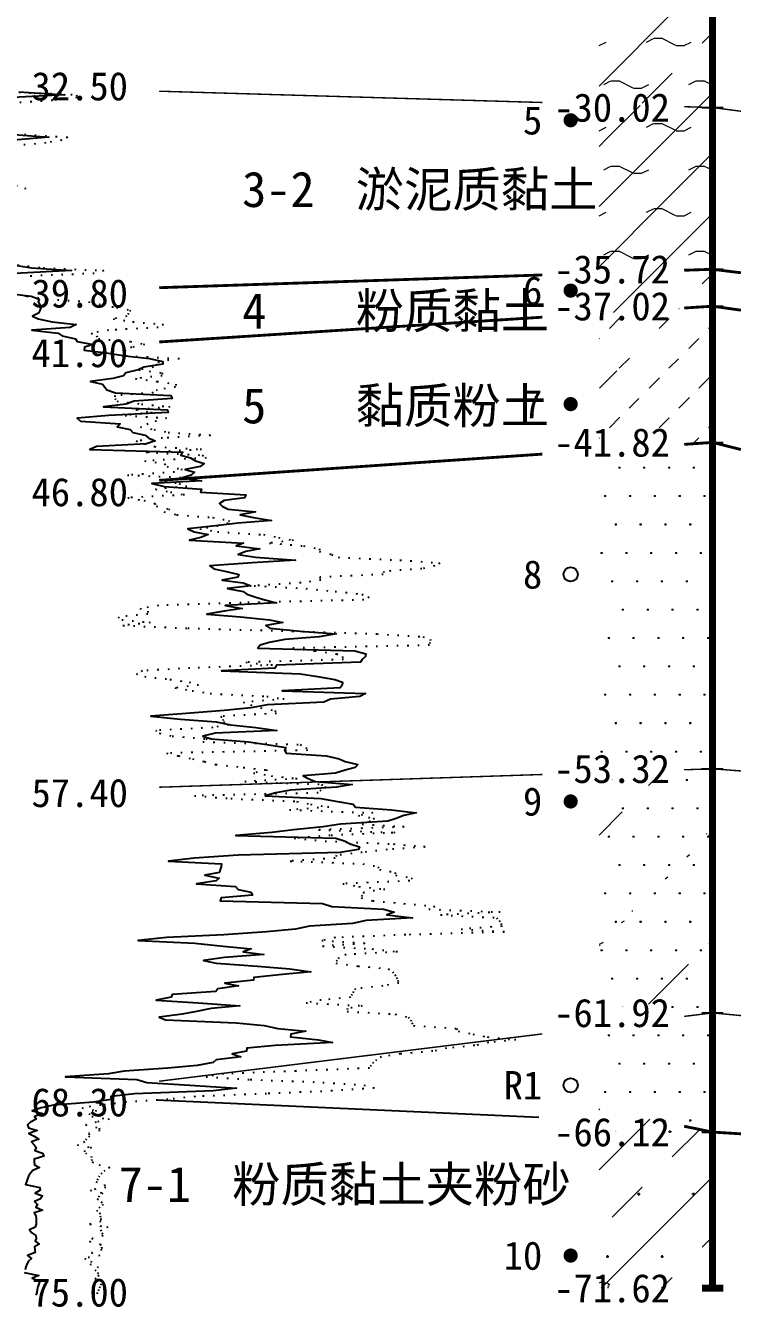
# Model space of a CAD drawing. Extents: x -37 to 3540, y -1485 to 297.
# Drawn here: x 1109.2 to 1159.7, y -1418.3 to -1327.8 of the extents above; entities that cross this region are included whole.
import ezdxf
from ezdxf.enums import TextEntityAlignment as Align

# ---------------------------------------------------------------- set-up
doc = ezdxf.new("R2010")
doc.units = 0
doc.linetypes.add('DOT', pattern=[6.35, 0, -6.35])
doc.layers.get('0').update_dxf_attribs({"linetype": 'CONTINUOUS'})
for name, color, linetype in [('CURVE', 200, 'CONTINUOUS'), ('HOLE', 41, 'CONTINUOUS'), ('SAMPLE', 1, 'CONTINUOUS'), ('STRATUM', 241, 'CONTINUOUS')]:
    doc.layers.add(name, color=color, linetype=linetype)
doc.layers.add('HATCH', color=7, linetype='CONTINUOUS', lineweight=13)
doc.styles.add('ST', font='')
doc.styles.get('ST').set_extended_font_data('SimSun')
pattern_1 = [(45, (818.5277, -1485), (-4.24264, 4.24264), [10, 0]), (45, (819.5887, -1488.182), (-2.12132, 6.36396), [3, -3])]
pattern_2 = [(82.875, (817.693, -1486.206), (0.0003693, 10.0001764), [0.0893, -80.5337]), (143.13, (817.794, -1486.2818), (-29.999964, 20.000054), [0.12627, -49.87373]), (172.875, (817.9713, -1486.304), (-70.0002457, 9.9996603), [0.17857, -80.44443]), (206.565, (818.1497, -1486.2147), (-9.999705, -9.999687), [0.19954, -22.16046]), (243.435, (818.239, -1486.0363), (9e-06, -9.999696), [0.19954, -22.16146]), (255.964, (818.3282, -1485.679), (-0.0002, -9.999501), [0.36813, -40.86287]), (255.964, (818.6383, -1484.439), (-0.0002, -9.999501), [1.27838, -39.95262]), (255.964, (818.7068, -1484.165), (-0.0002, -9.999501), [0.28235, -40.94865]), (216.87, (818.897, -1483.9108), (-9.999982, -10.000018), [0.12627, -49.87373]), (243.435, (818.796, -1483.9865), (9e-06, -9.999696), [0.19954, -22.16146]), (206.565, (819.0755, -1483.8215), (-9.999705, -9.999687), [0.19954, -22.16046]), (172.875, (819.2527, -1483.8437), (-70.0002457, 9.9996603), [0.17857, -80.44443]), (143.13, (819.3537, -1483.9194), (-29.999964, 20.000054), [0.12627, -49.87373]), (82.875, (819.3426, -1484.008), (0.0003693, 10.0001764), [0.0893, -80.5337]), (0, (818.198, -1484.66), (0, 10), [0.89286, -9.10714]), (0, (818.5527, -1485), (1, 2), [0, -1.75]), (0, (818.5277, -1484.975), (1, 2), [0, -1.75]), (0, (818.5277, -1485), (1, 2), [0, -1.75]), (0, (818.5027, -1485), (1, 2), [0, -1.75]), (0, (818.5277, -1485.025), (1, 2), [0, -1.75])]

# ---------------------------------------------------------------- blocks, each defined once
blk = doc.blocks.new('SampleSoilUndisturbed')
at = {"const_width": 0.5}
blk.add_lwpolyline([(-0.25, 0, 1), (0.25, 0, 1)], format="xyb", close=True, dxfattribs=at)
blk = doc.blocks.new('SampleSoilDisturbed')
blk.add_circle((0, 0), 0.5)

msp = doc.modelspace()

# ---------------------------------------------------------------- hatches: boundary and pattern name
at = {"layer": 'HATCH'}
h = msp.add_hatch(dxfattribs=at)
h.set_pattern_fill('YNFNT', color=251, style=0)
h.set_pattern_definition([(45, (818.5277, -1485), (-4.24264, 4.24264), [10, 0]), (45, (819.5887, -1488.182), (-2.12132, 6.36396), [3, -3]), (26.565, (819.6018, -1485.2536), (5.999823, 5.999812), [0.567, -12.849]), (0, (819.035, -1485.2536), (0, 6), [0.567, -5.433]), (26.565, (816.9464, -1485), (5.999823, 5.999812), [0.567, -12.849]), (0, (817.4535, -1484.7464), (0, 6), [0.567, -5.433]), (153.435, (819.0348, -1485.2536), (-5.999818, -5e-06), [1.134, -12.2826]), (26.565, (822.6018, -1482.2536), (5.999823, 5.999812), [0.567, -12.849]), (0, (822.035, -1482.2536), (0, 6), [0.567, -5.433]), (26.565, (819.9464, -1482), (5.999823, 5.999812), [0.567, -12.849]), (0, (820.4535, -1481.7464), (0, 6), [0.567, -5.433]), (153.435, (822.0348, -1482.2536), (-5.999818, -5e-06), [1.134, -12.2826])])
h.paths.add_polyline_path([(1157.605, -1306.218), (1149.605, -1306.359), (1149.605, -1333.382), (1157.605, -1333.618)])
h.paths.add_polyline_path([(1131.628, -1322.158), (1158.304, -1322.158), (1158.304, -1317.213), (1131.628, -1317.213)], flags=9)
h.paths.add_polyline_path([(1145.535, -1335.107), (1155.094, -1335.107), (1155.094, -1332.174), (1145.535, -1332.174)], flags=9)
h.paths.add_polyline_path([(1145.535, -1307.707), (1155.094, -1307.707), (1155.094, -1304.774), (1145.535, -1304.774)], flags=9)
h = msp.add_hatch(dxfattribs=at)
h.set_pattern_fill('YNNT', color=251, style=0)
h.set_pattern_definition([(45, (818.5277, -1485), (-2.12132, 2.12132), [10, 0]), (26.565, (819.6018, -1485.2536), (5.999823, 5.999812), [0.567, -12.849]), (0, (819.035, -1485.2536), (0, 6), [0.567, -5.433]), (26.565, (816.9464, -1485), (5.999823, 5.999812), [0.567, -12.849]), (0, (817.4535, -1484.7464), (0, 6), [0.567, -5.433]), (153.435, (819.0348, -1485.2536), (-5.999818, -5e-06), [1.134, -12.2826]), (26.565, (822.6018, -1482.2536), (5.999823, 5.999812), [0.567, -12.849]), (0, (822.035, -1482.2536), (0, 6), [0.567, -5.433]), (26.565, (819.9464, -1482), (5.999823, 5.999812), [0.567, -12.849]), (0, (820.4535, -1481.7464), (0, 6), [0.567, -5.433]), (153.435, (822.0348, -1482.2536), (-5.999818, -5e-06), [1.134, -12.2826])])
h.paths.add_polyline_path([(1157.605, -1333.618), (1149.605, -1333.382), (1149.605, -1345.284), (1157.605, -1345.018)])
h.paths.add_polyline_path([(1131.639, -1341.793), (1151.143, -1341.793), (1151.143, -1336.912), (1131.639, -1336.912)], flags=9)
h.paths.add_polyline_path([(1145.535, -1346.507), (1155.094, -1346.507), (1155.094, -1343.574), (1145.535, -1343.574)], flags=9)
h.paths.add_polyline_path([(1145.535, -1335.107), (1155.094, -1335.107), (1155.094, -1332.174), (1145.535, -1332.174)], flags=9)
h = msp.add_hatch(dxfattribs=at)
h.set_pattern_fill('FZNT', color=32, style=0)
h.set_pattern_definition(pattern_1)
h.paths.add_polyline_path([(1157.605, -1345.018), (1149.605, -1345.284), (1149.605, -1348.135), (1157.605, -1347.618)])
h.paths.add_polyline_path([(1145.535, -1349.107), (1155.094, -1349.107), (1155.094, -1346.174), (1145.535, -1346.174)], flags=9)
h.paths.add_polyline_path([(1145.535, -1346.507), (1155.094, -1346.507), (1155.094, -1343.574), (1145.535, -1343.574)], flags=9)
h = msp.add_hatch(dxfattribs=at)
h.set_pattern_fill('NZFT', color=52, style=0)
h.set_pattern_definition([(45, (818.5277, -1485), (-6e-07, 6.99998), [0.9473, -8.9522]), (45, (819.9277, -1483.6), (-6e-07, 6.99998), [0.9869, -8.9126]), (45, (821.3277, -1482.2), (-6e-07, 6.99998), [1.06018, -8.83931]), (45, (822.7277, -1480.8), (-6e-07, 6.99998), [0.94918, -8.95032]), (45, (824.1277, -1479.4), (-6e-07, 6.99998), [1.0365, -8.863]), (45, (822.0277, -1485), (-6e-07, 6.99998), [1.01335, -8.88615]), (45, (823.4277, -1483.6), (-6e-07, 6.99998), [1.07896, -12.12037]), (45, (824.8277, -1482.2), (-6e-07, 6.99998), [0.99882, -8.90067]), (45, (819.2277, -1480.8), (-4e-07, 6.99998), [1.05533, -8.84416]), (45, (820.6277, -1479.4), (-4e-07, 6.99998), [1.0365, -8.863])])
h.paths.add_polyline_path([(1157.605, -1347.618), (1149.605, -1348.135), (1149.605, -1357.766), (1157.605, -1357.218)])
h.paths.add_polyline_path([(1145.535, -1358.707), (1155.094, -1358.707), (1155.094, -1355.774), (1145.535, -1355.774)], flags=9)
h.paths.add_polyline_path([(1145.535, -1349.107), (1155.094, -1349.107), (1155.094, -1346.174), (1145.535, -1346.174)], flags=9)
h = msp.add_hatch(dxfattribs=at)
h.set_pattern_fill('FS', color=142, style=0)
h.set_pattern_definition(pattern_2)
h.paths.add_polyline_path([(1157.605, -1357.218), (1149.605, -1357.766), (1149.605, -1380.484), (1157.605, -1380.218)])
h.paths.add_polyline_path([(1145.535, -1381.707), (1155.094, -1381.707), (1155.094, -1378.774), (1145.535, -1378.774)], flags=9)
h.paths.add_polyline_path([(1145.535, -1358.707), (1155.094, -1358.707), (1155.094, -1355.774), (1145.535, -1355.774)], flags=9)
h = msp.add_hatch(dxfattribs=at)
h.set_pattern_fill('FS', color=142, style=0)
h.set_pattern_definition(pattern_2)
h.paths.add_polyline_path([(1157.605, -1380.218), (1149.605, -1380.484), (1149.605, -1398.406), (1157.605, -1397.418)])
h.paths.add_polyline_path([(1131.628, -1393.853), (1151.153, -1393.853), (1151.153, -1388.908), (1131.628, -1388.908)], flags=9)
h.paths.add_polyline_path([(1145.535, -1398.907), (1155.094, -1398.907), (1155.094, -1395.974), (1145.535, -1395.974)], flags=9)
h.paths.add_polyline_path([(1145.535, -1381.707), (1155.094, -1381.707), (1155.094, -1378.774), (1145.535, -1378.774)], flags=9)
h = msp.add_hatch(dxfattribs=at)
h.set_pattern_fill('SZFT', color=142, scale=2.2, style=0)
h.set_pattern_definition([(45, (818.528, -1485), (-2e-06, 15.39996), [4.3383, -17.4406]), (45, (824.716, -1478.777), (-2e-06, 15.39996), [4.3861, -17.3928]), (45, (829.676, -1473.819), (-2e-06, 15.39996), [3.98994, -17.78894]), (26.565, (818.528, -1477.3), (15.4, 15.4), [0.2123, -34.22315]), (36.8699, (820.0677, -1475.76), (15.4, 15.4), [0.43504, -76.56496]), (315, (826.228, -1469.653), (15.39996, 3e-06), [0.0727, -21.7062]), (26.565, (826.228, -1485), (15.4, 15.4), [0.31845, -34.117]), (26.565, (827.768, -1483.46), (15.4, 15.4), [0.2316, -34.20383]), (90, (828.538, -1482.69), (-15.4, -1e-06), [0.0633, -15.3367]), (26.565, (829.308, -1481.92), (15.4, 15.4), [0.2002, -68.6707]), (36.8699, (830.8477, -1480.38), (15.4, 15.4), [0.2435, -76.7565]), (45, (832.388, -1478.84), (-5e-07, 15.39996), [0.24005, -21.53884]), (315, (833.739, -1477.195), (15.39996, 3e-06), [0.0727, -21.7062]), (36.8699, (821.6077, -1474.22), (15.4, 15.4), [0.22493, -76.77507]), (53.1301, (823.1477, -1472.68), (30.8, 46.2), [0.29564, -76.70436]), (53.1301, (824.6877, -1471.14), (30.8, 46.2), [0.27774, -76.72226])])
h.paths.add_polyline_path([(1157.605, -1380.218), (1149.605, -1380.484), (1149.605, -1398.406), (1157.605, -1397.418)])
h.paths.add_polyline_path([(1131.628, -1393.853), (1151.153, -1393.853), (1151.153, -1388.908), (1131.628, -1388.908)], flags=9)
h.paths.add_polyline_path([(1145.535, -1398.907), (1155.094, -1398.907), (1155.094, -1395.974), (1145.535, -1395.974)], flags=9)
h.paths.add_polyline_path([(1145.535, -1381.707), (1155.094, -1381.707), (1155.094, -1378.774), (1145.535, -1378.774)], flags=9)
h = msp.add_hatch(dxfattribs=at)
h.set_pattern_fill('FS', color=142, style=0)
h.set_pattern_definition(pattern_2)
h.paths.add_polyline_path([(1157.605, -1397.418), (1149.605, -1398.406), (1149.605, -1404.17), (1157.605, -1405.818)])
h.paths.add_polyline_path([(1145.535, -1407.307), (1155.094, -1407.307), (1155.094, -1404.374), (1145.535, -1404.374)], flags=9)
h.paths.add_polyline_path([(1145.535, -1398.907), (1155.094, -1398.907), (1155.094, -1395.974), (1145.535, -1395.974)], flags=9)
h = msp.add_hatch(dxfattribs=at)
h.set_pattern_fill('FZNT', color=32, style=0)
h.set_pattern_definition(pattern_1)
h.paths.add_polyline_path([(1157.605, -1405.818), (1149.605, -1404.17), (1149.605, -1416.818), (1157.605, -1416.818)])
h.paths.add_polyline_path([(1131.628, -1411.749), (1158.304, -1411.749), (1158.304, -1406.805), (1131.628, -1406.805)], flags=9)
h.paths.add_polyline_path([(1145.535, -1418.307), (1155.094, -1418.307), (1155.094, -1415.374), (1145.535, -1415.374)], flags=9)
h.paths.add_polyline_path([(1145.535, -1407.307), (1155.094, -1407.307), (1155.094, -1404.374), (1145.535, -1404.374)], flags=9)
h = msp.add_hatch(dxfattribs=at)
h.set_pattern_fill('FS', color=32, scale=2.2, style=0)
h.set_pattern_definition([(82.875, (816.6915, -1487.6533), (0.000812, 22.000388), [0.1964, -177.1742]), (143.13, (816.9138, -1487.82), (-65.99992, 44.00012), [0.2778, -109.7222]), (172.875, (817.3036, -1487.8687), (-154.00054, 21.999253), [0.39285, -176.97775]), (206.565, (817.696, -1487.672), (-21.99935, -21.9993), [0.439, -48.753]), (243.435, (817.893, -1487.28), (2e-05, -21.99933), [0.439, -48.7552]), (255.964, (818.089, -1486.494), (-0.00044, -21.9989), [0.8099, -89.8983]), (255.964, (818.771, -1483.7656), (-0.00044, -21.9989), [2.8124, -87.8958]), (255.964, (818.9217, -1483.163), (-0.00044, -21.9989), [0.6212, -90.087]), (216.87, (819.3402, -1482.6037), (-21.99996, -22.00004), [0.2778, -109.7222]), (243.435, (819.118, -1482.77), (2e-05, -21.99933), [0.439, -48.7552]), (206.565, (819.733, -1482.407), (-21.99935, -21.9993), [0.439, -48.753]), (172.875, (820.1227, -1482.456), (-154.00054, 21.999253), [0.3929, -176.9777]), (143.13, (820.345, -1482.6228), (-65.99992, 44.00012), [0.2778, -109.7222]), (82.875, (820.3206, -1482.8177), (0.000812, 22.000388), [0.1964, -177.1742]), (0, (817.802, -1484.252), (0, 22), [1.9643, -20.0357]), (0, (818.5827, -1485), (2.2, 4.4), [0, -3.85]), (0, (818.5277, -1484.945), (2.2, 4.4), [0, -3.85]), (0, (818.5277, -1485), (2.2, 4.4), [0, -3.85]), (0, (818.4727, -1485), (2.2, 4.4), [0, -3.85]), (0, (818.5277, -1485.055), (2.2, 4.4), [0, -3.85])])
h.paths.add_polyline_path([(1157.605, -1405.818), (1149.605, -1404.17), (1149.605, -1416.818), (1157.605, -1416.818)])
h.paths.add_polyline_path([(1131.628, -1411.749), (1158.304, -1411.749), (1158.304, -1406.805), (1131.628, -1406.805)], flags=9)
h.paths.add_polyline_path([(1145.535, -1418.307), (1155.094, -1418.307), (1155.094, -1415.374), (1145.535, -1415.374)], flags=9)
h.paths.add_polyline_path([(1145.535, -1407.307), (1155.094, -1407.307), (1155.094, -1404.374), (1145.535, -1404.374)], flags=9)

# ---------------------------------------------------------------- linework, layer by layer
at = {"layer": 'CURVE', "color": 100, "linetype": 'DOT', "ltscale": 0.1}
for points in [[(1107.971, -1332.514), (1112.771, -1332.714), (1112.811, -1332.914), (1111.081, -1333.114), (1108.191, -1333.314)], [(1109.101, -1335.514), (1112.171, -1335.714), (1111.731, -1335.914), (1110.621, -1336.114), (1108.421, -1336.314)], [(1108.501, -1339.114), (1109.211, -1339.314), (1108.411, -1339.514)], [(1108.601, -1344.714), (1110.421, -1344.914), (1114.711, -1345.114), (1114.021, -1345.314), (1109.071, -1345.514)], [(1108.421, -1346.714), (1109.271, -1346.914), (1110.701, -1347.114), (1113.621, -1347.314), (1114.551, -1347.514), (1115.591, -1347.714), (1116.571, -1347.914), (1116.451, -1348.114), (1116.321, -1348.314), (1115.361, -1348.514), (1116.731, -1348.714), (1118.901, -1348.914), (1118.541, -1349.114), (1115.031, -1349.314), (1113.811, -1349.514), (1114.181, -1349.714), (1114.321, -1349.914), (1116.561, -1350.114), (1117.561, -1350.314), (1116.681, -1350.514), (1116.241, -1350.714), (1116.101, -1350.914), (1116.251, -1351.114), (1120.021, -1351.314), (1118.571, -1351.514), (1118.481, -1351.714), (1118.171, -1351.914), (1117.161, -1352.114), (1118.811, -1352.314), (1118.811, -1352.514), (1116.921, -1352.714), (1118.451, -1352.914), (1119.781, -1353.114), (1119.761, -1353.314), (1118.461, -1353.514), (1118.191, -1353.714), (1115.481, -1353.914), (1115.491, -1354.114), (1115.611, -1354.314), (1117.361, -1354.514), (1119.361, -1354.714), (1116.951, -1354.914), (1118.101, -1355.114), (1116.201, -1355.314), (1119.121, -1355.514), (1118.391, -1355.714), (1117.831, -1355.914), (1117.261, -1356.114), (1118.231, -1356.314), (1119.231, -1356.514), (1122.211, -1356.714), (1118.831, -1356.914), (1116.991, -1357.114), (1117.511, -1357.314), (1118.271, -1357.514), (1121.581, -1357.714), (1117.671, -1357.914), (1121.641, -1358.114), (1121.921, -1358.314), (1117.561, -1358.514), (1118.971, -1358.714), (1119.141, -1358.914), (1120.221, -1359.114), (1119.691, -1359.314), (1116.371, -1359.514), (1120.741, -1359.714), (1118.991, -1359.914), (1120.021, -1360.114), (1120.551, -1360.314), (1118.341, -1360.514), (1119.401, -1360.714), (1120.381, -1360.914), (1116.381, -1361.114), (1117.521, -1361.314), (1118.301, -1361.514), (1118.391, -1361.714), (1119.341, -1361.914), (1118.931, -1362.114), (1119.831, -1362.314), (1122.371, -1362.514), (1123.541, -1362.714), (1123.471, -1362.914), (1122.761, -1363.114), (1121.471, -1363.314), (1122.701, -1363.514), (1125.951, -1363.714), (1127.011, -1363.914), (1128.051, -1364.114), (1126.381, -1364.314), (1128.771, -1364.514), (1129.901, -1364.714), (1129.881, -1364.914), (1130.751, -1365.114), (1131.211, -1365.314), (1135.571, -1365.514), (1138.381, -1365.714), (1138.021, -1365.914), (1137.121, -1366.114), (1134.431, -1366.314), (1134.401, -1366.514), (1129.921, -1366.714), (1129.991, -1366.914), (1128.601, -1367.114), (1125.301, -1367.314), (1128.931, -1367.514), (1131.011, -1367.714), (1132.881, -1367.914), (1133.391, -1368.114), (1133.031, -1368.314), (1124.381, -1368.514), (1118.561, -1368.714), (1117.241, -1368.914), (1117.801, -1369.114), (1117.811, -1369.314), (1115.711, -1369.514), (1115.971, -1369.714), (1117.961, -1369.914), (1116.051, -1370.114), (1120.611, -1370.314), (1127.991, -1370.514), (1133.931, -1370.714), (1137.181, -1370.914), (1137.731, -1371.114), (1137.671, -1371.314), (1137.661, -1371.514), (1128.011, -1371.714), (1129.571, -1371.914), (1131.101, -1372.114), (1131.501, -1372.314), (1131.591, -1372.514), (1124.701, -1372.714), (1126.581, -1372.914), (1120.771, -1373.114), (1117.421, -1373.314), (1116.971, -1373.514), (1117.561, -1373.714), (1119.361, -1373.914), (1120.711, -1374.114), (1121.381, -1374.314), (1119.701, -1374.514), (1120.921, -1374.714), (1122.201, -1374.914), (1126.181, -1375.114), (1127.421, -1375.314), (1124.511, -1375.514), (1125.041, -1375.714), (1125.751, -1375.914), (1126.751, -1376.114), (1126.871, -1376.314), (1122.951, -1376.514), (1123.091, -1376.714), (1123.131, -1376.914), (1123.481, -1377.114), (1122.391, -1377.314), (1118.341, -1377.514), (1118.611, -1377.714), (1119.521, -1377.914), (1121.971, -1378.114), (1121.681, -1378.314), (1128.551, -1378.514), (1128.931, -1378.714), (1129.051, -1378.914), (1119.121, -1379.114), (1119.961, -1379.314), (1120.951, -1379.514), (1121.801, -1379.714), (1122.581, -1379.914), (1124.531, -1380.114), (1126.221, -1380.314), (1125.241, -1380.514), (1126.501, -1380.714), (1128.321, -1380.914), (1124.641, -1381.114), (1130.051, -1381.314), (1130.351, -1381.514), (1130.001, -1381.714), (1129.811, -1381.914), (1121.091, -1382.114), (1123.651, -1382.314), (1128.291, -1382.514), (1129.271, -1382.714), (1130.571, -1382.914), (1127.791, -1383.114), (1133.661, -1383.314), (1132.631, -1383.514), (1133.771, -1383.714), (1133.491, -1383.914), (1132.911, -1384.114), (1135.861, -1384.314), (1129.821, -1384.514), (1135.221, -1384.714), (1130.661, -1384.914), (1128.111, -1385.114), (1130.301, -1385.314), (1135.101, -1385.514), (1137.341, -1385.714), (1134.681, -1385.914), (1132.911, -1386.114), (1131.111, -1386.314), (1131.001, -1386.514), (1127.841, -1386.714), (1132.961, -1386.914), (1134.041, -1387.114), (1134.121, -1387.314), (1135.231, -1387.514), (1135.261, -1387.714), (1136.431, -1387.914), (1136.261, -1388.114), (1131.551, -1388.314), (1132.661, -1388.514), (1134.511, -1388.714), (1133.031, -1388.914), (1132.901, -1389.114), (1132.841, -1389.314), (1133.661, -1389.514), (1135.831, -1389.714), (1138.031, -1389.914), (1137.601, -1390.114), (1142.631, -1390.314), (1138.441, -1390.514), (1142.391, -1390.714), (1142.571, -1390.914), (1142.681, -1391.114), (1142.771, -1391.314), (1139.881, -1391.514), (1142.931, -1391.714), (1135.981, -1391.914), (1131.021, -1392.114), (1130.061, -1392.314), (1133.091, -1392.514), (1130.121, -1392.714), (1133.601, -1392.914), (1135.391, -1393.114), (1131.781, -1393.314), (1131.261, -1393.514), (1131.141, -1393.714), (1131.051, -1393.914), (1132.611, -1394.114), (1134.741, -1394.314), (1135.061, -1394.514), (1135.221, -1394.714), (1135.341, -1394.914), (1135.421, -1395.114), (1135.491, -1395.314), (1134.371, -1395.514), (1132.431, -1395.714), (1132.291, -1395.914), (1132.201, -1396.114), (1132.091, -1396.314), (1130.031, -1396.514), (1128.961, -1396.714), (1132.921, -1396.914), (1131.871, -1397.114), (1131.841, -1397.314), (1135.221, -1397.514), (1136.171, -1397.714), (1136.331, -1397.914), (1136.421, -1398.114), (1136.511, -1398.314), (1139.561, -1398.514), (1139.671, -1398.714), (1140.701, -1398.914), (1141.731, -1399.114), (1143.741, -1399.314), (1141.821, -1399.514), (1140.841, -1399.714), (1138.861, -1399.914), (1137.891, -1400.114), (1135.581, -1400.314), (1134.261, -1400.514), (1133.911, -1400.714), (1133.701, -1400.914), (1133.551, -1401.114), (1133.421, -1401.314), (1128.231, -1401.514), (1123.141, -1401.714), (1121.911, -1401.914), (1125.021, -1402.114), (1130.141, -1402.314), (1133.021, -1402.514), (1133.751, -1402.714), (1130.801, -1402.914), (1126.171, -1403.114), (1121.151, -1403.314), (1119.221, -1403.514), (1116.261, -1403.714), (1114.491, -1403.914), (1113.151, -1404.114), (1114.181, -1404.314), (1113.651, -1404.514), (1113.851, -1404.714), (1115.071, -1404.914), (1114.161, -1405.114), (1113.401, -1405.314), (1114.361, -1405.514), (1114.411, -1405.714), (1113.651, -1405.914), (1113.691, -1406.114), (1113.481, -1406.314), (1113.351, -1406.514), (1112.821, -1406.714), (1113.841, -1406.914), (1113.321, -1407.114), (1113.401, -1407.314), (1113.811, -1407.514), (1113.841, -1407.714), (1113.881, -1407.914), (1114.351, -1408.114), (1115.121, -1408.314), (1114.781, -1408.514), (1114.561, -1408.714), (1114.401, -1408.914), (1114.281, -1409.114), (1114.131, -1409.314), (1114.731, -1409.514), (1114.851, -1409.714), (1113.731, -1409.914), (1114.631, -1410.114), (1114.381, -1410.314), (1114.241, -1410.514), (1114.521, -1410.714), (1114.651, -1410.914), (1114.421, -1411.114), (1114.191, -1411.314), (1114.411, -1411.514), (1114.451, -1411.714), (1114.481, -1411.914), (1114.501, -1412.114), (1113.701, -1412.314), (1114.991, -1412.514), (1114.461, -1412.714), (1114.551, -1412.914), (1114.651, -1413.114), (1113.911, -1413.314), (1113.691, -1413.514), (1114.451, -1413.714), (1114.531, -1413.914), (1114.571, -1414.114), (1113.841, -1414.314), (1114.421, -1414.514), (1113.341, -1414.714), (1113.841, -1414.914), (1113.711, -1415.114), (1114.301, -1415.314), (1114.061, -1415.514), (1114.261, -1415.714), (1114.361, -1415.914), (1114.071, -1416.114), (1114.611, -1416.314), (1114.511, -1416.514), (1114.421, -1416.714), (1114.351, -1416.914), (1114.231, -1417.114), (1114.231, -1417.314)]]:
    msp.add_lwpolyline(points, dxfattribs=at)
at = {"layer": 'CURVE', "color": 30, "linetype": 'Continuous'}
for points in [[(1108.701, -1332.514), (1111.941, -1332.714), (1108.261, -1332.914)], [(1108.381, -1335.514), (1110.821, -1335.714), (1108.351, -1335.914)], [(1108.281, -1344.714), (1109.591, -1344.914), (1112.411, -1345.114), (1108.421, -1345.314)], [(1108.021, -1346.714), (1109.581, -1346.914), (1110.151, -1347.114), (1110.081, -1347.314), (1110.181, -1347.514), (1110.251, -1347.714), (1110.201, -1347.914), (1110.091, -1348.114), (1109.681, -1348.314), (1110.061, -1348.514), (1111.061, -1348.714), (1112.741, -1348.914), (1112.321, -1349.114), (1109.621, -1349.314), (1111.471, -1349.514), (1111.771, -1349.714), (1112.711, -1349.914), (1112.811, -1350.114), (1113.941, -1350.314), (1113.331, -1350.514), (1113.321, -1350.714), (1114.881, -1350.914), (1116.201, -1351.114), (1117.931, -1351.314), (1118.861, -1351.514), (1118.871, -1351.714), (1117.521, -1351.914), (1117.111, -1352.114), (1116.241, -1352.314), (1116.081, -1352.514), (1115.331, -1352.714), (1113.771, -1352.914), (1114.601, -1353.114), (1114.761, -1353.314), (1114.901, -1353.514), (1115.521, -1353.714), (1119.431, -1353.914), (1119.511, -1354.114), (1116.831, -1354.314), (1116.241, -1354.514), (1114.681, -1354.714), (1119.191, -1354.914), (1119.231, -1355.114), (1115.061, -1355.314), (1112.821, -1355.514), (1113.061, -1355.714), (1115.851, -1355.914), (1115.651, -1356.114), (1116.561, -1356.314), (1116.741, -1356.514), (1117.621, -1356.714), (1117.871, -1356.914), (1118.321, -1357.114), (1117.711, -1357.314), (1114.191, -1357.514), (1113.711, -1357.714), (1120.261, -1357.914), (1120.121, -1358.114), (1120.801, -1358.314), (1121.161, -1358.514), (1121.771, -1358.714), (1121.491, -1358.914), (1120.431, -1359.114), (1121.081, -1359.314), (1120.851, -1359.514), (1120.241, -1359.714), (1121.581, -1359.914), (1118.081, -1360.114), (1118.951, -1360.314), (1121.581, -1360.514), (1121.511, -1360.714), (1124.701, -1360.914), (1124.611, -1361.114), (1123.181, -1361.314), (1122.851, -1361.514), (1123.031, -1361.714), (1123.461, -1361.914), (1125.401, -1362.114), (1124.321, -1362.314), (1125.241, -1362.514), (1126.521, -1362.714), (1124.171, -1362.914), (1122.361, -1363.114), (1120.611, -1363.314), (1121.061, -1363.514), (1122.051, -1363.714), (1121.531, -1363.914), (1120.741, -1364.114), (1124.541, -1364.314), (1124.031, -1364.514), (1125.691, -1364.714), (1124.711, -1364.914), (1124.171, -1365.114), (1125.381, -1365.314), (1128.221, -1365.514), (1125.151, -1365.714), (1122.181, -1365.914), (1122.451, -1366.114), (1123.341, -1366.314), (1124.221, -1366.514), (1124.141, -1366.714), (1123.051, -1366.914), (1124.511, -1367.114), (1125.051, -1367.314), (1123.411, -1367.514), (1124.521, -1367.714), (1124.771, -1367.914), (1125.411, -1368.114), (1126.051, -1368.314), (1126.871, -1368.514), (1123.251, -1368.714), (1124.451, -1368.914), (1123.181, -1369.114), (1121.951, -1369.314), (1124.341, -1369.514), (1126.381, -1369.714), (1127.311, -1369.914), (1126.111, -1370.114), (1126.391, -1370.314), (1128.541, -1370.514), (1131.081, -1370.714), (1129.871, -1370.914), (1127.451, -1371.114), (1126.361, -1371.314), (1125.711, -1371.514), (1125.551, -1371.714), (1132.391, -1371.914), (1133.161, -1372.114), (1133.151, -1372.314), (1132.911, -1372.514), (1132.791, -1372.714), (1126.871, -1372.914), (1126.761, -1373.114), (1123.001, -1373.314), (1128.561, -1373.514), (1129.761, -1373.714), (1130.991, -1373.914), (1131.531, -1374.114), (1131.501, -1374.314), (1131.361, -1374.514), (1127.271, -1374.714), (1133.151, -1374.914), (1132.741, -1375.114), (1130.671, -1375.314), (1130.201, -1375.514), (1126.231, -1375.714), (1125.071, -1375.914), (1123.181, -1376.114), (1120.501, -1376.314), (1118.021, -1376.514), (1120.111, -1376.714), (1122.611, -1376.914), (1123.621, -1377.114), (1125.411, -1377.314), (1126.891, -1377.514), (1122.541, -1377.714), (1121.681, -1377.914), (1122.271, -1378.114), (1124.891, -1378.314), (1126.201, -1378.514), (1127.521, -1378.714), (1127.441, -1378.914), (1127.561, -1379.114), (1130.381, -1379.314), (1131.291, -1379.514), (1131.711, -1379.714), (1132.611, -1379.914), (1132.411, -1380.114), (1131.711, -1380.314), (1131.031, -1380.514), (1128.741, -1380.714), (1129.151, -1380.914), (1129.611, -1381.114), (1132.201, -1381.314), (1131.091, -1381.514), (1127.851, -1381.714), (1126.831, -1381.914), (1126.071, -1382.114), (1129.991, -1382.314), (1131.171, -1382.514), (1132.281, -1382.714), (1132.431, -1382.914), (1134.981, -1383.114), (1136.721, -1383.314), (1135.851, -1383.514), (1135.301, -1383.714), (1134.721, -1383.914), (1131.371, -1384.114), (1130.171, -1384.314), (1128.061, -1384.514), (1126.531, -1384.714), (1124.011, -1384.914), (1131.051, -1385.114), (1131.711, -1385.314), (1132.061, -1385.514), (1132.731, -1385.714), (1132.641, -1385.914), (1131.361, -1386.114), (1124.171, -1386.314), (1121.071, -1386.514), (1119.251, -1386.714), (1122.991, -1386.914), (1122.971, -1387.114), (1122.891, -1387.314), (1122.861, -1387.514), (1121.831, -1387.714), (1122.831, -1387.914), (1122.621, -1388.114), (1121.221, -1388.314), (1123.981, -1388.514), (1124.181, -1388.714), (1125.051, -1388.914), (1125.191, -1389.114), (1122.971, -1389.314), (1122.891, -1389.514), (1130.121, -1389.714), (1130.781, -1389.914), (1134.441, -1390.114), (1135.171, -1390.314), (1134.641, -1390.514), (1136.461, -1390.714), (1133.191, -1390.914), (1132.221, -1391.114), (1129.201, -1391.314), (1128.201, -1391.514), (1126.171, -1391.714), (1123.151, -1391.914), (1119.141, -1392.114), (1117.131, -1392.314), (1121.111, -1392.514), (1123.101, -1392.714), (1125.091, -1392.914), (1124.511, -1393.114), (1125.971, -1393.314), (1123.211, -1393.514), (1121.731, -1393.714), (1122.611, -1393.914), (1125.521, -1394.114), (1127.811, -1394.314), (1129.291, -1394.514), (1127.301, -1394.714), (1125.281, -1394.914), (1125.251, -1395.114), (1123.221, -1395.314), (1124.201, -1395.514), (1122.741, -1395.714), (1122.591, -1395.914), (1119.511, -1396.114), (1119.451, -1396.314), (1118.381, -1396.514), (1121.351, -1396.714), (1124.291, -1396.914), (1122.271, -1397.114), (1121.231, -1397.314), (1120.211, -1397.514), (1118.601, -1397.714), (1119.051, -1397.914), (1124.021, -1398.114), (1126.001, -1398.314), (1126.961, -1398.514), (1128.931, -1398.714), (1127.871, -1398.914), (1127.861, -1399.114), (1129.831, -1399.314), (1130.821, -1399.514), (1126.771, -1399.714), (1124.771, -1399.914), (1124.761, -1400.114), (1123.751, -1400.314), (1124.361, -1400.514), (1122.611, -1400.714), (1122.411, -1400.914), (1121.291, -1401.114), (1119.221, -1401.314), (1116.141, -1401.514), (1115.041, -1401.714), (1111.991, -1401.914), (1117.031, -1402.114), (1117.721, -1402.314), (1120.751, -1402.514), (1124.041, -1402.714), (1122.411, -1402.914), (1116.851, -1403.114), (1115.191, -1403.314), (1115.221, -1403.514), (1113.971, -1403.714), (1111.161, -1403.914), (1110.291, -1404.114), (1109.641, -1404.314), (1110.371, -1404.514), (1109.811, -1404.714), (1109.941, -1404.914), (1109.521, -1405.114), (1109.321, -1405.314), (1109.401, -1405.514), (1109.991, -1405.714), (1109.421, -1405.914), (1109.781, -1406.114), (1110.111, -1406.314), (1109.601, -1406.514), (1109.801, -1406.714), (1109.931, -1406.914), (1109.831, -1407.114), (1110.371, -1407.314), (1110.471, -1407.514), (1109.791, -1407.714), (1109.801, -1407.914), (1109.811, -1408.114), (1110.161, -1408.314), (1109.701, -1408.514), (1109.521, -1408.714), (1109.401, -1408.914), (1109.321, -1409.114), (1109.241, -1409.314), (1109.171, -1409.514), (1110.191, -1409.714), (1110.221, -1409.914), (1109.871, -1410.114), (1110.381, -1410.314), (1110.231, -1410.514), (1109.811, -1410.714), (1110.021, -1410.914), (1109.911, -1411.114), (1110.371, -1411.314), (1109.801, -1411.514), (1109.901, -1411.714), (1109.921, -1411.914), (1109.921, -1412.114), (1109.921, -1412.314), (1109.851, -1412.514), (1109.451, -1412.714), (1109.631, -1412.914), (1109.901, -1413.114), (1109.941, -1413.314), (1109.851, -1413.514), (1110.141, -1413.714), (1109.811, -1413.914), (1109.841, -1414.114), (1109.851, -1414.314), (1109.311, -1414.514), (1109.611, -1414.714), (1109.391, -1414.914), (1109.281, -1415.114), (1109.211, -1415.314), (1109.151, -1415.514)], [(1109.091, -1415.714), (1110.131, -1415.914), (1109.661, -1416.114), (1110.201, -1416.314), (1110.121, -1416.514), (1110.051, -1416.714), (1110.011, -1416.914), (1109.981, -1417.114), (1109.911, -1417.314)]]:
    msp.add_lwpolyline(points, dxfattribs=at)
at = {"layer": 'HOLE', "linetype": 'Continuous', "const_width": 0.5}
for points in [[(1157.605, -1266.818), (1157.605, -1416.818)], [(1156.855, -1416.818), (1158.355, -1416.818)]]:
    msp.add_lwpolyline(points, dxfattribs=at)
at = {"layer": 'HOLE', "linetype": 'Continuous'}
for points in [[(1156.855, -1333.618), (1158.355, -1333.618)], [(1156.855, -1345.018), (1158.355, -1345.018)], [(1156.855, -1347.618), (1158.355, -1347.618)], [(1156.855, -1357.218), (1158.355, -1357.218)], [(1156.855, -1380.218), (1158.355, -1380.218)], [(1156.855, -1397.418), (1158.355, -1397.418)], [(1156.855, -1405.818), (1158.355, -1405.818)]]:
    msp.add_lwpolyline(points, dxfattribs=at)
at = {"layer": 'STRATUM', "linetype": 'Continuous'}
for points, const_width in [([(1118.601, -1332.468), (1132.103, -1332.866), (1145.605, -1333.264)], 0.1), ([(1155.605, -1333.559), (1157.605, -1333.618), (1159.605, -1333.88)], 0.1), ([(1155.605, -1345.085), (1157.605, -1345.018), (1159.605, -1345.262)], 0.2), ([(1118.601, -1346.315), (1132.103, -1345.866), (1145.605, -1345.417)], 0.2), ([(1155.605, -1347.747), (1157.605, -1347.618), (1159.605, -1347.899)], 0.2), ([(1118.601, -1350.139), (1132.103, -1349.266), (1145.605, -1348.393)], 0.2), ([(1155.605, -1357.355), (1157.605, -1357.218), (1159.605, -1357.715)], 0.2), ([(1118.601, -1359.891), (1132.103, -1358.966), (1145.605, -1358.041)], 0.2), ([(1155.605, -1380.285), (1157.605, -1380.218), (1159.605, -1380.368)], 0.1), ([(1118.601, -1381.515), (1132.103, -1381.066), (1145.605, -1380.617)], 0.1), ([(1155.605, -1397.665), (1157.605, -1397.418), (1159.605, -1397.606)], 0.1), ([(1118.601, -1402.233), (1132.103, -1400.566), (1145.605, -1398.899)], 0.1), ([(1155.605, -1405.406), (1157.605, -1405.818), (1159.605, -1405.94)], 0.2)]:
    msp.add_lwpolyline(points, dxfattribs=dict(at, const_width=const_width))
at = {"layer": 'STRATUM'}
msp.add_lwpolyline([(1145.361, -1404.795), (1118.417, -1403.568)], dxfattribs=at)

# ---------------------------------------------------------------- block references
at = {"layer": 'SAMPLE'}
for name, p in [('SampleSoilUndisturbed', (1147.605, -1334.518)), ('SampleSoilUndisturbed', (1147.605, -1346.518)), ('SampleSoilUndisturbed', (1147.605, -1354.518)), ('SampleSoilDisturbed', (1147.605, -1366.518)), ('SampleSoilUndisturbed', (1147.605, -1382.518)), ('SampleSoilDisturbed', (1147.605, -1402.518)), ('SampleSoilUndisturbed', (1147.605, -1414.518))]:
    msp.add_blockref(name, p, dxfattribs=at)

# ---------------------------------------------------------------- texts
at = {"layer": 'HOLE', "style": 'ST'}
for s, p in [('32.50', (1109.601, -1332.114)), ('39.80', (1109.601, -1346.714)), ('41.90', (1109.601, -1350.914)), ('46.80', (1109.601, -1360.714)), ('57.40', (1109.601, -1381.914)), ('68.30', (1109.601, -1403.714)), ('75.00', (1109.601, -1417.114))]:
    msp.add_text(s, height=2, dxfattribs=at).set_placement(p, align=Align.MIDDLE_LEFT)
for s, p in [('-30.02', (1154.605, -1333.618)), ('-35.72', (1154.605, -1345.018)), ('-37.02', (1154.605, -1347.618)), ('-41.82', (1154.605, -1357.218)), ('-53.32', (1154.605, -1380.218)), ('-61.92', (1154.605, -1397.418)), ('-66.12', (1154.605, -1405.818)), ('-71.62', (1154.605, -1416.818))]:
    msp.add_text(s, height=2, dxfattribs=at).set_placement(p, align=Align.MIDDLE_RIGHT)
at = {"layer": 'SAMPLE', "style": 'ST'}
for s, p in [('5', (1145.605, -1334.518)), ('6', (1145.605, -1346.518)), ('7', (1145.605, -1354.518)), ('8', (1145.605, -1366.518)), ('9', (1145.605, -1382.518)), ('R1', (1145.605, -1402.518)), ('10', (1145.605, -1414.518))]:
    msp.add_text(s, height=2, dxfattribs=at).set_placement(p, align=Align.MIDDLE_RIGHT)
at = {"layer": 'STRATUM', "style": 'ST'}
for s, p in [('淤泥质黏土', (1132.452, -1339.38)), ('3-2', (1124.452, -1339.38)), ('4', (1124.452, -1347.94)), ('粉质黏土', (1132.452, -1347.94)), ('黏质粉土', (1132.452, -1354.625)), ('5', (1124.452, -1354.625)), ('7-1', (1115.745, -1409.495)), ('粉质黏土夹粉砂', (1123.745, -1409.495))]:
    msp.add_text(s, height=2.5, dxfattribs=at).set_placement(p, align=Align.MIDDLE_LEFT)

doc.saveas('drawing.dxf')
